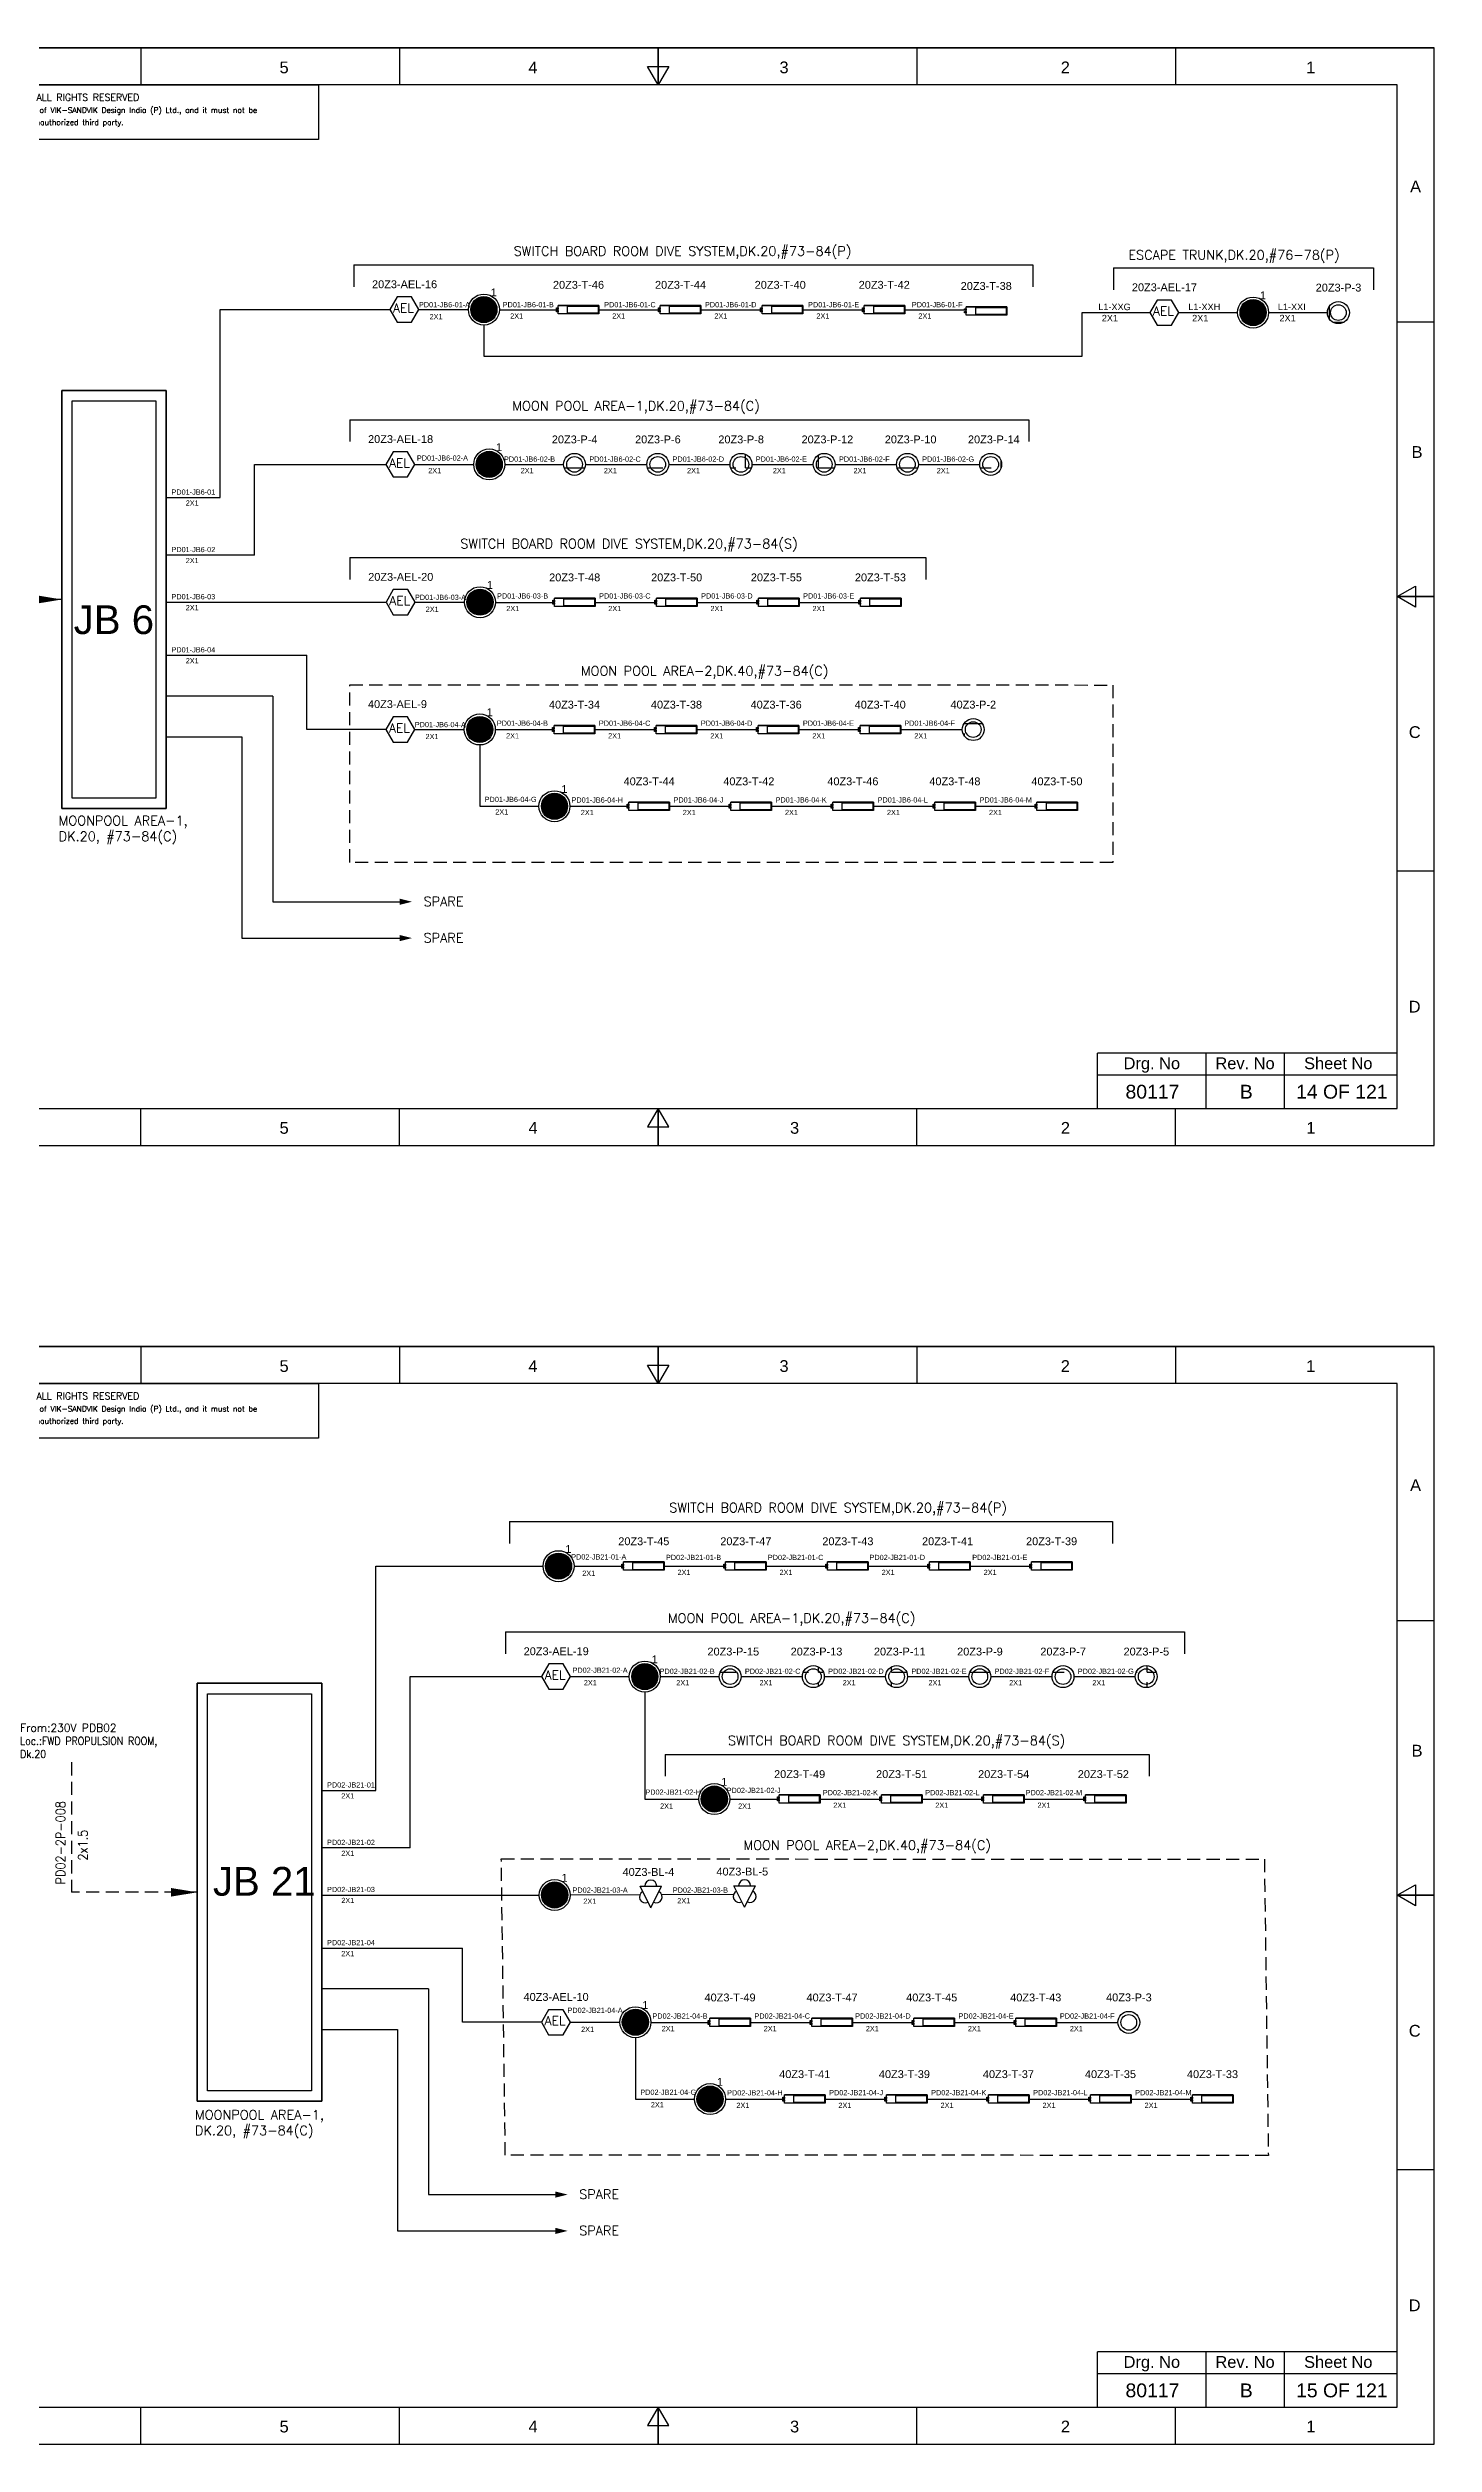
# Model space of a CAD drawing. Header units: inches. Extents: x -3311 to 1429, y -713 to 2436.
# Drawn here: x -1691.2 to -1425.9, y 1612.5 to 2071.1 of the extents above; entities that cross this region are included whole.
import ezdxf
from ezdxf.enums import TextEntityAlignment as Align

# ---------------------------------------------------------------- set-up
doc = ezdxf.new("R2010")
doc.units = ezdxf.units.IN
doc.linetypes.add('HIDDEN', pattern=[0.375, 0.25, -0.125])
doc.linetypes.add('SOLID', pattern=[0])
for name, color, linetype, lineweight in [('ELEC_TXT-025', 1, 'Continuous', 25), ('HEL-025', 1, 'Continuous', 25), ('HEL-035', 2, 'Continuous', 35)]:
    doc.layers.add(name, color=color, linetype=linetype, lineweight=lineweight)
doc.layers.add('LINE', color=3, linetype='SOLID')
doc.styles.add('_NORMAL', font='arial.ttf')
doc.styles.add('ROMANS', font='simplex.shx', dxfattribs={"width": 0.88})
doc.styles.get("Standard").update_dxf_attribs({"font": 'arial.ttf'})
doc.dimstyles.get("Standard").update_dxf_attribs({"dimtxt": 0.18, "dimasz": 0.18, "dimexe": 0.18, "dimexo": 0.0625, "dimgap": 0.09, "dimtad": 0, "dimtih": 1, "dimtoh": 1, "dimdec": 4, "dimzin": 0, "dimdsep": 46, "dimtxsty": 'Standard', "dimcen": 0.09, "dimadec": 0, "dimazin": 0, "dimtfac": 1, "dimtdec": 4, "dimtofl": 0, "dimtmove": 0, "dimatfit": 3, "dimfxl": 1, "dimtolj": 1, "dimtzin": 0, "dimarcsym": 0})
pattern_1 = [(0, (0, 0), (0, 6.985), [5.08, -1.905]), (90, (0, 0), (-6.985, 4e-16), [5.08, -1.905])]

# ---------------------------------------------------------------- blocks, each defined once
blk = doc.blocks.new('fr')
at = {"color": 7, "linetype": 'Continuous'}
for p, q in [((33763.99, 4500.4), (33466.99, 4500.4)), ((33466.99, 4500.4), (33763.99, 4500.4)), ((33466.99, 4290.33), (33466.99, 4500.4)), ((33516.49, 4500.4), (33516.49, 4493.33)), ((33565.99, 4500.4), (33565.99, 4493.33)), ((33615.49, 4500.4), (33615.49, 4493.33)), ((33615.49, 4493.33), (33615.49, 4500.4)), ((33615.49, 4500.4), (33615.49, 4493.33)), ((33664.99, 4500.4), (33664.99, 4493.33)), ((33714.49, 4500.4), (33714.49, 4493.33)), ((33763.99, 4290.33), (33763.99, 4500.4)), ((33763.99, 4290.33), (33763.99, 4500.4)), ((33615.49, 4493.33), (33613.45, 4496.87)), ((33613.45, 4496.87), (33617.53, 4496.87)), ((33617.53, 4496.87), (33615.49, 4493.33)), ((33756.92, 4493.33), (33474.06, 4493.33)), ((33474.06, 4493.33), (33474.06, 4297.41)), ((33756.92, 4297.41), (33756.92, 4493.33)), ((33466.99, 4447.89), (33474.06, 4447.89)), ((33763.99, 4447.89), (33756.92, 4447.89)), ((33474.06, 4396.87), (33470.53, 4398.91)), ((33470.53, 4398.91), (33470.53, 4394.83)), ((33466.99, 4396.87), (33474.06, 4396.87)), ((33474.06, 4396.87), (33466.99, 4396.87)), ((33466.99, 4396.87), (33474.06, 4396.87)), ((33470.53, 4394.83), (33474.06, 4396.87)), ((33756.92, 4395.37), (33760.45, 4397.41)), ((33763.99, 4395.37), (33756.92, 4395.37)), ((33760.45, 4393.33), (33756.92, 4395.37)), ((33756.92, 4395.37), (33763.99, 4395.37)), ((33763.99, 4395.37), (33756.92, 4395.37)), ((33760.45, 4397.41), (33760.45, 4393.33)), ((33466.99, 4342.85), (33474.06, 4342.85)), ((33763.99, 4342.85), (33756.92, 4342.85)), ((33474.06, 4297.41), (33756.92, 4297.41)), ((33516.49, 4290.33), (33516.49, 4297.41)), ((33565.99, 4290.33), (33565.99, 4297.41)), ((33615.49, 4297.41), (33613.45, 4293.87)), ((33613.45, 4293.87), (33617.53, 4293.87)), ((33615.49, 4290.33), (33615.49, 4297.41)), ((33617.53, 4293.87), (33615.49, 4297.41)), ((33615.49, 4297.41), (33615.49, 4290.33)), ((33615.49, 4290.33), (33615.49, 4297.41)), ((33664.99, 4290.33), (33664.99, 4297.41)), ((33714.49, 4290.33), (33714.49, 4297.41)), ((33466.99, 4290.33), (33763.99, 4290.33)), ((33466.99, 4290.33), (33763.99, 4290.33))]:
    blk.add_line(p, q, dxfattribs=at)
at = {"color": 7, "style": '_NORMAL'}
for s, p in [('6', (33474.86, 4498.18)), ('5', (33543.88, 4496.68)), ('4', (33591.52, 4496.68)), ('3', (33639.57, 4496.68)), ('2', (33693.41, 4496.68)), ('1', (33740.39, 4496.68)), ('A', (33760.45, 4473.88)), ('A', (33470.1, 4470.68)), ('B', (33470.52, 4423.9)), ('B', (33760.74, 4423.06)), ('C', (33470.08, 4371.07)), ('C', (33760.29, 4369.44)), ('D', (33760.27, 4316.89)), ('D', (33470.51, 4313.39)), ('6', (33491.37, 4293.69)), ('5', (33543.89, 4293.69)), ('4', (33591.53, 4293.69)), ('3', (33641.59, 4293.69)), ('2', (33693.43, 4293.69)), ('1', (33740.41, 4293.69))]:
    blk.add_text(s, height=2.25, dxfattribs=at).set_placement(p, align=Align.MIDDLE_CENTER)
blk = doc.blocks.new('A$C4BAD7D21')
at = {"layer": 'HEL-025'}
blk.add_lwpolyline([(-34000, 0), (-34000, 2086), (-18714, 2086), (-18714, 0)], close=True, dxfattribs=at)
at = {"layer": 'HEL-025', "style": 'ROMANS'}
for s, p in [('This drawing is the property of VIK-SANDVIK Design India (P) Ltd., and it must not be', (-33558, 1016)), (' copied or imparted to any unauthorized third party.', (-33785, 550))]:
    blk.add_text(s, height=210, dxfattribs=at).set_placement(p)
at = {"layer": 'HEL-035', "style": 'ROMANS'}
blk.add_text('     ALL RIGHTS RESERVED', height=262.5, dxfattribs=at).set_placement((-30497, 1476))
blk = doc.blocks.new('FIXED_KEY_SWITCH')
h = blk.add_hatch(color=1)
h.dxf.hatch_style = 1
edge = h.paths.add_edge_path()
edge.add_arc((848.13, 1737.46), 2.5, 0, 360)
at = {"color": 1}
blk.add_circle((848.13, 1737.46), 2.5, dxfattribs=at)
at = {"color": 7, "insert": (849.44, 1741.5), "char_height": 1.5, "attachment_point": 1, "style": '_NORMAL'}
blk.add_mtext_dynamic_manual_height_columns('1', width=1.5, gutter_width=7.5, heights=[0], dxfattribs=at)
blk = doc.blocks.new('SWT')
blk.add_blockref('FIXED_KEY_SWITCH', (0, 0))
blk.add_attdef('TAG_NO', (844.55, 1741.11), '', height=1.5)
blk = doc.blocks.new('2A')
at = {"color": 7, "lineweight": -3, "ltscale": 2.5}
blk.add_line((790.02, 1997.62, -0.03), (782.23, 1997.62, -0.03), dxfattribs=at)
at = {"color": 7, "lineweight": -3, "ltscale": 2.5, "elevation": -0.03}
for points in [[(781.91, 1997.21), (782.23, 1997.21), (782.23, 1996.94), (781.91, 1996.94)], [(781.91, 1996.7), (782.23, 1996.7), (782.23, 1996.44), (781.91, 1996.44)], [(782.23, 1997.62), (790.02, 1997.62), (790.02, 1996.02), (782.23, 1996.02)], [(784.03, 1997.5), (789.88, 1997.5), (789.88, 1996.14), (784.03, 1996.14)]]:
    blk.add_lwpolyline(points, close=True, dxfattribs=at)
blk = doc.blocks.new('LED TUBE LIGHT 30W')
blk.add_blockref('2A', (179.91, -357.89))
blk.add_attdef('TAG_NO.', (962.52, 1642.97), '', height=1.5)
blk = doc.blocks.new('AEL')
at = {"color": 4}
blk.add_lwpolyline([(989.98, -190.09), (992.75, -190.09), (994.14, -187.69), (992.75, -185.28), (989.98, -185.28), (988.59, -187.69)], close=True, dxfattribs=at)
at = {"color": 4, "style": 'ROMANS'}
blk.add_text('AEL', height=1.725, dxfattribs=at).set_placement((989.2, -188.27))
blk = doc.blocks.new('AEL_L')
blk.add_blockref('AEL', (0, 0))
blk.add_attdef('TAG_NO', (986.55, -183.59), '', height=1.5)
blk = doc.blocks.new('1')
h = blk.add_hatch()
h.set_pattern_fill('ANGLE', color=6)
h.set_pattern_definition(pattern_1)
h.paths.add_polyline_path([(303.23, 2044.43, 1), (306.22, 2044.43, 1)], flags=0)
h.paths.add_polyline_path([(302.63, 2044.43, 1), (306.83, 2044.43, 1)])
h.paths.add_polyline_path([(306.22, 2044.43, -1), (303.23, 2044.43, -1)], flags=16)
h = blk.add_hatch()
h.set_pattern_fill('ANGLE', color=6)
h.set_pattern_definition(pattern_1)
h.paths.add_polyline_path([(303.23, 2044.43, 1), (306.22, 2044.43, 1)])
at = {"color": 6}
for radius in [2.1, 1.5]:
    blk.add_circle((304.73, 2044.43), radius, dxfattribs=at)
blk = doc.blocks.new('LED PENDENT LIGHT 15W')
blk.add_blockref('1', (0, 0))
blk.add_attdef('TAG_NO', (301.63, 2048.1), '', height=1.5)
blk = doc.blocks.new('11')
for p, q in [((438, 1973.54, -0.08), (442.11, 1973.54, -0.08)), ((440.05, 1969.42, -0.08), (438, 1973.54, -0.08)), ((440.05, 1969.42, -0.08), (442.11, 1973.54, -0.08))]:
    blk.add_line(p, q)
for centre, start, end in [((439.02, 1971.48, -0.08), 116.5651, 296.5651), ((440.05, 1973.54, -0.08), 0, 180), ((441.08, 1971.48, -0.08), 243.4349, 63.4349)]:
    blk.add_arc(centre, 1.15, start, end)
blk = doc.blocks.new('BILGE LIGHT')
blk.add_blockref('11', (1524.93, -1711.73))
blk.add_attdef('TAG_NO', (1960.14, 263.52), '', height=1.5)

msp = doc.modelspace()

# ---------------------------------------------------------------- linework, layer by layer
for p, q in [((-1632.65, 2029.6, -0.03), (-1502.67, 2029.6, -0.03)), ((-1487.21, 2029.02, -0.05), (-1437.45, 2029.02, -0.05)), ((-1658.21, 1985.06), (-1658.21, 2021.05)), ((-1607.75, 2018.07, -0.03), (-1607.75, 2012.14, -0.03)), ((-1493.22, 2012.14, -0.03), (-1493.22, 2020.47, -0.03)), ((-1607.75, 2012.14, -0.03), (-1493.22, 2012.14, -0.03)), ((-1633.41, 1999.96, -0.03), (-1503.43, 1999.96, -0.03)), ((-1633.38, 1973.59, -0.05), (-1523.16, 1973.59, -0.05)), ((-1648.14, 1947.07), (-1668.53, 1947.07)), ((-1626.52, 1940.68), (-1641.64, 1940.68)), ((-1608.53, 1937.71, -0.03), (-1608.53, 1925.98, -0.03)), ((-1602.87, 1789.07, -0.03), (-1487.43, 1789.07, -0.03)), ((-1628.43, 1737.61), (-1628.43, 1780.52)), ((-1603.63, 1767.94, -0.03), (-1473.65, 1767.94, -0.03)), ((-1576.95, 1756.42, -0.03), (-1576.95, 1735.95, 0.02)), ((-1573.05, 1744.5, -0.03), (-1480.4, 1744.5, -0.03)), ((-1618.36, 1699.62), (-1638.75, 1699.62)), ((-1596.74, 1693.22), (-1611.86, 1693.22)), ((-1578.75, 1690.25, -0.03), (-1578.75, 1678.52, -0.03))]:
    msp.add_line(p, q)
at = {"color": 7, "linetype": 'Continuous'}
for p, q in [((-1432.95, 1878.73), (-1490.27, 1878.73)), ((-1490.27, 1868.14), (-1490.27, 1878.73)), ((-1469.5, 1868.14), (-1469.5, 1878.73)), ((-1454.48, 1868.14), (-1454.48, 1878.73)), ((-1490.27, 1874.55), (-1432.95, 1874.55)), ((-1432.95, 1630.15), (-1490.27, 1630.15)), ((-1490.27, 1619.56), (-1490.27, 1630.15)), ((-1469.5, 1619.56), (-1469.5, 1630.15)), ((-1454.48, 1619.56), (-1454.48, 1630.15)), ((-1490.27, 1625.97), (-1432.95, 1625.97))]:
    msp.add_line(p, q, dxfattribs=at)
at = {"color": 7}
msp.add_line((-1558.52, 1759.39, -0.05), (-1546.79, 1759.39, -0.08), dxfattribs=at)
at = {"linetype": 'HIDDEN', "ltscale": 10, "elevation": -0.03}
for points in [[(-1633.43, 1949.23), (-1487.37, 1949.19), (-1487.37, 1915.2), (-1633.43, 1915.24)], [(-1604.41, 1724.49), (-1458.36, 1724.45), (-1457.6, 1667.74), (-1603.65, 1667.78)]]:
    msp.add_lwpolyline(points, close=True, dxfattribs=at)
for points in [[(-1623.85, 1907.7, 1.18, 0, 0), (-1621.49, 1907.7, 0, 0, 0)], [(-1623.85, 1900.75, 1.18, 0, 0), (-1621.49, 1900.75, 0, 0, 0)], [(-1594.07, 1660.24, 1.18, 0, 0), (-1591.71, 1660.24, 0, 0, 0)], [(-1594.07, 1653.29, 1.18, 0, 0), (-1591.71, 1653.29, 0, 0, 0)]]:
    msp.add_lwpolyline(points, format="xyseb")
at = {"linetype": 'HIDDEN', "ltscale": 10}
msp.add_lwpolyline([(-1686.69, 1742.98), (-1686.69, 1718.1)], dxfattribs=at)
at = {"layer": 'LINE', "color": 0}
for p, q in [((-1632.65, 2029.6, -0.03), (-1632.65, 2025.41, -0.03)), ((-1502.67, 2029.6, -0.03), (-1502.67, 2025.41, -0.03)), ((-1487.21, 2029.02, -0.05), (-1487.21, 2024.83, -0.05)), ((-1437.45, 2029.02, -0.05), (-1437.45, 2024.83, -0.05)), ((-1658.21, 2021.05, 0.06), (-1625.74, 2021.05)), ((-1620.19, 2021.05), (-1610.73, 2021.05, -0.03)), ((-1604.78, 2021.02, -0.03), (-1593.53, 2021.02, -0.05)), ((-1585.73, 2021.02, -0.05), (-1574, 2021.02, -0.08)), ((-1566.2, 2021.02, -0.08), (-1554.47, 2021.02, -0.11)), ((-1546.67, 2021.02, -0.11), (-1534.94, 2021.02, -0.14)), ((-1527.15, 2021.02, -0.14), (-1515.42, 2021.02, -0.16)), ((-1493.22, 2020.47, 0), (-1480.31, 2020.47, -0.03)), ((-1474.75, 2020.47, -0.03), (-1463.5, 2020.47, -0.05)), ((-1457.55, 2020.47, -0.06), (-1446.3, 2020.47, -0.08)), ((-1688.53, 2005.56), (-1688.53, 1925.56)), ((-1668.53, 2005.56), (-1688.53, 2005.56)), ((-1668.53, 1925.56), (-1668.53, 2005.56)), ((-1633.41, 1999.96, -0.03), (-1633.41, 1995.77, -0.03)), ((-1503.43, 1999.96, -0.03), (-1503.43, 1995.77, -0.03)), ((-1651.64, 1974.07), (-1651.64, 1991.41)), ((-1651.64, 1991.41, 0.05), (-1626.51, 1991.41)), ((-1620.95, 1991.41), (-1609.7, 1991.41, -0.03)), ((-1603.75, 1991.41, -0.03), (-1592.5, 1991.41, -0.05)), ((-1588.3, 1991.41, -0.05), (-1576.57, 1991.41, -0.08)), ((-1572.37, 1991.41, -0.08), (-1560.64, 1991.41, -0.11)), ((-1556.44, 1991.41, -0.11), (-1544.71, 1991.41, -0.14)), ((-1540.51, 1991.41, -0.14), (-1528.79, 1991.41, -0.16)), ((-1524.59, 1991.41, -0.16), (-1512.86, 1991.41, -0.19)), ((-1668.53, 1985.06), (-1658.21, 1985.06)), ((-1651.64, 1974.07), (-1668.53, 1974.07)), ((-1633.38, 1973.59, -0.05), (-1633.38, 1969.4, -0.05)), ((-1523.16, 1973.59, -0.05), (-1523.16, 1969.4, -0.05)), ((-1668.53, 1965.04, 0.06), (-1626.48, 1965.04, -0.02)), ((-1620.92, 1965.04, -0.02), (-1611.46, 1965.04, -0.04)), ((-1605.52, 1965.01, -0.05), (-1594.26, 1965.01, -0.07)), ((-1586.46, 1965.01, -0.07), (-1574.73, 1965.01, -0.1)), ((-1566.94, 1965.01, -0.1), (-1555.21, 1965.01, -0.13)), ((-1547.41, 1965.01, -0.13), (-1535.68, 1965.01, -0.15)), ((-1668.53, 1954.88), (-1641.64, 1954.88)), ((-1641.64, 1940.68), (-1641.64, 1954.88)), ((-1648.14, 1947.07), (-1648.14, 1907.7)), ((-1620.97, 1940.68), (-1611.51, 1940.68, -0.03)), ((-1605.56, 1940.65, -0.03), (-1594.3, 1940.65, -0.05)), ((-1586.51, 1940.65, -0.05), (-1574.78, 1940.65, -0.08)), ((-1566.98, 1940.65, -0.08), (-1555.25, 1940.65, -0.11)), ((-1547.45, 1940.65, -0.11), (-1535.72, 1940.65, -0.14)), ((-1527.92, 1940.65, -0.14), (-1516.2, 1940.65, -0.16)), ((-1668.53, 1939.27), (-1654.07, 1939.27)), ((-1654.07, 1939.27), (-1654.07, 1900.75)), ((-1688.53, 1925.56), (-1668.53, 1925.56)), ((-1608.53, 1925.98, -0.03), (-1597.21, 1925.98, -0.05)), ((-1591.26, 1925.98, -0.05), (-1580.01, 1925.98, -0.08)), ((-1572.21, 1925.98, -0.08), (-1560.48, 1925.98, -0.1)), ((-1552.68, 1925.98, -0.1), (-1540.96, 1925.98, -0.13)), ((-1533.16, 1925.98, -0.13), (-1521.43, 1925.98, -0.16)), ((-1513.63, 1925.98, -0.16), (-1501.9, 1925.98, -0.19)), ((-1648.14, 1907.7), (-1623.76, 1907.7)), ((-1654.07, 1900.75), (-1623.76, 1900.75)), ((-1602.87, 1789.07, -0.03), (-1602.87, 1784.88, -0.03)), ((-1487.43, 1789.07, -0.03), (-1487.43, 1784.88, -0.03)), ((-1628.43, 1780.52, 0.06), (-1596.44, 1780.52, 0)), ((-1590.49, 1780.52, 0), (-1581.03, 1780.52, -0.03)), ((-1573.23, 1780.52, -0.03), (-1561.5, 1780.52, -0.05)), ((-1553.7, 1780.52, -0.05), (-1541.97, 1780.52, -0.08)), ((-1534.18, 1780.52, -0.08), (-1522.45, 1780.52, -0.11)), ((-1514.65, 1780.52, -0.11), (-1502.92, 1780.52, -0.14)), ((-1603.63, 1767.94, -0.03), (-1603.63, 1763.75, -0.03)), ((-1473.65, 1767.94, -0.03), (-1473.65, 1763.75, -0.03)), ((-1662.62, 1758.1), (-1662.62, 1678.1)), ((-1638.75, 1758.1), (-1662.62, 1758.1)), ((-1638.75, 1678.1), (-1638.75, 1758.1)), ((-1621.86, 1726.61), (-1621.86, 1759.39)), ((-1621.86, 1759.39, 0.05), (-1596.73, 1759.39)), ((-1591.17, 1759.39), (-1579.92, 1759.39, -0.03)), ((-1573.97, 1759.39, -0.03), (-1562.72, 1759.39, -0.05)), ((-1542.59, 1759.39, -0.08), (-1530.86, 1759.39, -0.11)), ((-1526.66, 1759.39, -0.11), (-1514.93, 1759.39, -0.14)), ((-1510.73, 1759.39, -0.14), (-1499.01, 1759.39, -0.16)), ((-1494.81, 1759.39, -0.16), (-1483.08, 1759.39, -0.19)), ((-1573.05, 1744.5, -0.03), (-1573.05, 1740.31, -0.03)), ((-1480.4, 1744.5, -0.03), (-1480.4, 1740.31, -0.03)), ((-1638.75, 1737.61), (-1628.43, 1737.61)), ((-1576.95, 1735.95, 0.02), (-1566.61, 1735.95, 0)), ((-1560.67, 1735.95, 0), (-1551.2, 1735.95, -0.03)), ((-1543.41, 1735.95, -0.03), (-1531.68, 1735.95, -0.05)), ((-1523.88, 1735.95, -0.05), (-1512.15, 1735.95, -0.08)), ((-1504.35, 1735.95, -0.08), (-1492.62, 1735.95, -0.11)), ((-1621.86, 1726.61), (-1638.75, 1726.61)), ((-1638.75, 1717.58, 0.06), (-1597.17, 1717.58, -0.02)), ((-1591.23, 1717.59, -0.02), (-1577.89, 1717.66, -0.02)), ((-1573.73, 1717.67, -0.02), (-1559.92, 1717.74, -0.02)), ((-1638.75, 1707.42), (-1611.86, 1707.42)), ((-1611.86, 1693.22), (-1611.86, 1707.42)), ((-1618.36, 1699.62), (-1618.36, 1660.24)), ((-1591.19, 1693.22), (-1581.73, 1693.22, -0.03)), ((-1575.78, 1693.2, -0.03), (-1564.52, 1693.2, -0.05)), ((-1556.73, 1693.2, -0.05), (-1545, 1693.2, -0.08)), ((-1537.2, 1693.2, -0.08), (-1525.47, 1693.2, -0.11)), ((-1517.67, 1693.2, -0.11), (-1505.94, 1693.2, -0.14)), ((-1498.15, 1693.2, -0.14), (-1486.42, 1693.2, -0.16)), ((-1638.75, 1691.81), (-1624.29, 1691.81)), ((-1624.29, 1691.81), (-1624.29, 1653.29)), ((-1662.62, 1678.1), (-1638.75, 1678.1)), ((-1578.75, 1678.52, -0.03), (-1567.43, 1678.52, -0.05)), ((-1561.48, 1678.52, -0.05), (-1550.23, 1678.52, -0.08)), ((-1542.43, 1678.52, -0.08), (-1530.7, 1678.52, -0.1)), ((-1522.9, 1678.52, -0.1), (-1511.18, 1678.52, -0.13)), ((-1503.38, 1678.52, -0.13), (-1491.65, 1678.52, -0.16)), ((-1483.85, 1678.52, -0.16), (-1472.12, 1678.52, -0.19)), ((-1618.36, 1660.24), (-1593.98, 1660.24)), ((-1624.29, 1653.29), (-1593.98, 1653.29))]:
    msp.add_line(p, q, dxfattribs=at)
for points in [[(-1688.53, 2005.56), (-1668.53, 2005.56), (-1668.53, 1925.56), (-1688.53, 1925.56)], [(-1686.53, 2003.56), (-1670.53, 2003.56), (-1670.53, 1927.56), (-1686.53, 1927.56)], [(-1662.62, 1758.1), (-1638.75, 1758.1), (-1638.75, 1678.1), (-1662.62, 1678.1)], [(-1660.62, 1756.1), (-1640.75, 1756.1), (-1640.75, 1680.1), (-1660.62, 1680.1)]]:
    msp.add_lwpolyline(points, close=True, dxfattribs=at)
for centre in [(-1607.75, 2021.05, -0.03), (-1460.53, 2020.47, -0.05), (-1606.73, 1991.41, -0.03), (-1608.49, 1965.04, -0.05), (-1608.53, 1940.68, -0.03), (-1594.24, 1925.98, -0.05), (-1593.46, 1780.52), (-1576.95, 1759.39, -0.03), (-1563.64, 1735.95), (-1594.2, 1717.58, -0.02), (-1578.75, 1693.22, -0.03), (-1564.46, 1678.52, -0.05)]:
    msp.add_circle(centre, 2.97, dxfattribs=at)

# ---------------------------------------------------------------- block references
for name, p in [('fr', (-35189.87, -2429.27)), ('SWT', (-2455.88, 283.59, -0.03)), ('SWT', (-2308.65, 283.02, -0.05)), ('SWT', (-2454.86, 253.96, -0.03)), ('SWT', (-2456.62, 227.58, -0.05)), ('SWT', (-2456.66, 203.22, -0.03)), ('SWT', (-2442.37, 188.52, -0.05)), ('fr', (-35189.87, -2677.85)), ('SWT', (-2441.59, 43.07)), ('SWT', (-2425.08, 21.93, -0.03)), ('SWT', (-2411.77, -1.51)), ('SWT', (-2442.33, -19.87, -0.02)), ('SWT', (-2426.88, -44.23, -0.03)), ('SWT', (-2412.59, -58.94, -0.05))]:
    msp.add_blockref(name, p)
ref = msp.add_blockref('AEL_L', (-2614.33, 2208.74))
ref.add_attrib('TAG_NO', '20Z3-AEL-16', (-1629.16, 2025.15), dxfattribs={"color": 4, "height": 1.5})
ref = msp.add_blockref('LED TUBE LIGHT 30W', (-2555.66, 382.09, -0.03))
ref.add_attrib('TAG_NO.', '20Z3-T-46', (-1594.53, 2025.04, -0.03), dxfattribs={"height": 1.5})
ref = msp.add_blockref('LED TUBE LIGHT 30W', (-2536.13, 382.09, -0.05))
ref.add_attrib('TAG_NO.', '20Z3-T-44', (-1575, 2025.04, -0.05), dxfattribs={"height": 1.5})
ref = msp.add_blockref('LED TUBE LIGHT 30W', (-2516.6, 382.09, -0.08))
ref.add_attrib('TAG_NO.', '20Z3-T-40', (-1555.92, 2025.04, -0.08), dxfattribs={"height": 1.5})
ref = msp.add_blockref('LED TUBE LIGHT 30W', (-2497.08, 382.09, -0.11))
ref.add_attrib('TAG_NO.', '20Z3-T-42', (-1536.01, 2025.04, -0.11), dxfattribs={"height": 1.5})
ref = msp.add_blockref('LED TUBE LIGHT 30W', (-2477.56, 381.87, -0.14))
ref.add_attrib('TAG_NO.', '20Z3-T-38', (-1516.49, 2024.82, -0.14), dxfattribs={"height": 1.5})
ref = msp.add_blockref('AEL_L', (-2468.89, 2208.16, -0.03))
ref.add_attrib('TAG_NO', '20Z3-AEL-17', (-1483.72, 2024.57, -0.03), dxfattribs={"color": 4, "height": 1.5})
ref = msp.add_blockref('LED PENDENT LIGHT 15W', (-1748.93, -23.96, -0.08))
ref.add_attrib('TAG_NO', '20Z3-P-3', (-1448.54, 2024.51, -0.08), dxfattribs={"height": 1.5})
ref = msp.add_blockref('AEL_L', (-2615.09, 2179.1))
ref.add_attrib('TAG_NO', '20Z3-AEL-18', (-1629.92, 1995.51), dxfattribs={"color": 4, "height": 1.5})
ref = msp.add_blockref('LED PENDENT LIGHT 15W', (-1895.13, -53.01, -0.05))
ref.add_attrib('TAG_NO', '20Z3-P-4', (-1594.74, 1995.45, -0.05), dxfattribs={"height": 1.5})
ref = msp.add_blockref('LED PENDENT LIGHT 15W', (-1879.2, -53.01, -0.08))
ref.add_attrib('TAG_NO', '20Z3-P-6', (-1578.81, 1995.45, -0.08), dxfattribs={"height": 1.5})
ref = msp.add_blockref('LED PENDENT LIGHT 15W', (-1863.27, -53.01, -0.11))
ref.add_attrib('TAG_NO', '20Z3-P-8', (-1562.88, 1995.45, -0.11), dxfattribs={"height": 1.5})
ref = msp.add_blockref('LED PENDENT LIGHT 15W', (-1847.34, -53.01, -0.14))
ref.add_attrib('TAG_NO', '20Z3-P-12', (-1546.95, 1995.45, -0.14), dxfattribs={"height": 1.5})
ref = msp.add_blockref('LED PENDENT LIGHT 15W', (-1831.41, -53.01, -0.16))
ref.add_attrib('TAG_NO', '20Z3-P-10', (-1531.02, 1995.45, -0.16), dxfattribs={"height": 1.5})
ref = msp.add_blockref('LED PENDENT LIGHT 15W', (-1815.48, -53.01, -0.19))
ref.add_attrib('TAG_NO', '20Z3-P-14', (-1515.1, 1995.45, -0.19), dxfattribs={"height": 1.5})
ref = msp.add_blockref('AEL_L', (-2615.07, 2152.73, -0.02))
ref.add_attrib('TAG_NO', '20Z3-AEL-20', (-1629.89, 1969.14, -0.02), dxfattribs={"color": 4, "height": 1.5})
ref = msp.add_blockref('LED TUBE LIGHT 30W', (-2556.39, 326.09, -0.05))
ref.add_attrib('TAG_NO.', '20Z3-T-48', (-1595.26, 1969.04, -0.05), dxfattribs={"height": 1.5})
ref = msp.add_blockref('LED TUBE LIGHT 30W', (-2536.87, 326.09, -0.07))
ref.add_attrib('TAG_NO.', '20Z3-T-50', (-1575.74, 1969.04, -0.07), dxfattribs={"height": 1.5})
ref = msp.add_blockref('LED TUBE LIGHT 30W', (-2517.34, 326.09, -0.1))
ref.add_attrib('TAG_NO.', '20Z3-T-55', (-1556.65, 1969.04, -0.1), dxfattribs={"height": 1.5})
ref = msp.add_blockref('LED TUBE LIGHT 30W', (-2497.81, 326.09, -0.13))
ref.add_attrib('TAG_NO.', '20Z3-T-53', (-1536.74, 1969.04, -0.13), dxfattribs={"height": 1.5})
ref = msp.add_blockref('AEL_L', (-2615.11, 2128.37))
ref.add_attrib('TAG_NO', '40Z3-AEL-9', (-1629.94, 1944.78), dxfattribs={"color": 4, "height": 1.5})
ref = msp.add_blockref('LED TUBE LIGHT 30W', (-2556.44, 301.73, -0.03))
ref.add_attrib('TAG_NO.', '40Z3-T-34', (-1595.3, 1944.68, -0.03), dxfattribs={"height": 1.5})
ref = msp.add_blockref('LED TUBE LIGHT 30W', (-2536.91, 301.73, -0.05))
ref.add_attrib('TAG_NO.', '40Z3-T-38', (-1575.78, 1944.68, -0.05), dxfattribs={"height": 1.5})
ref = msp.add_blockref('LED TUBE LIGHT 30W', (-2517.38, 301.73, -0.08))
ref.add_attrib('TAG_NO.', '40Z3-T-36', (-1556.7, 1944.68, -0.08), dxfattribs={"height": 1.5})
ref = msp.add_blockref('LED TUBE LIGHT 30W', (-2497.86, 301.73, -0.11))
ref.add_attrib('TAG_NO.', '40Z3-T-40', (-1536.78, 1944.68, -0.11), dxfattribs={"height": 1.5})
ref = msp.add_blockref('LED PENDENT LIGHT 15W', (-1818.82, -103.77, -0.16))
ref.add_attrib('TAG_NO', '40Z3-P-2', (-1518.44, 1944.69, -0.16), dxfattribs={"height": 1.5})
ref = msp.add_blockref('LED TUBE LIGHT 30W', (-2542.14, 287.05, -0.05))
ref.add_attrib('TAG_NO.', '40Z3-T-44', (-1581.01, 1930, -0.05), dxfattribs={"height": 1.5})
ref = msp.add_blockref('LED TUBE LIGHT 30W', (-2522.61, 287.05, -0.08))
ref.add_attrib('TAG_NO.', '40Z3-T-42', (-1561.93, 1930, -0.08), dxfattribs={"height": 1.5})
ref = msp.add_blockref('LED TUBE LIGHT 30W', (-2503.09, 287.05, -0.1))
ref.add_attrib('TAG_NO.', '40Z3-T-46', (-1542.02, 1930, -0.1), dxfattribs={"height": 1.5})
ref = msp.add_blockref('LED TUBE LIGHT 30W', (-2483.56, 287.05, -0.13))
ref.add_attrib('TAG_NO.', '40Z3-T-48', (-1522.49, 1930, -0.13), dxfattribs={"height": 1.5})
ref = msp.add_blockref('LED TUBE LIGHT 30W', (-2464.03, 287.05, -0.16))
ref.add_attrib('TAG_NO.', '40Z3-T-50', (-1502.96, 1930, -0.16), dxfattribs={"height": 1.5})
ref = msp.add_blockref('LED TUBE LIGHT 30W', (-2543.16, 141.6))
ref.add_attrib('TAG_NO.', '20Z3-T-45', (-1582.03, 1784.54), dxfattribs={"height": 1.5})
ref = msp.add_blockref('LED TUBE LIGHT 30W', (-2523.63, 141.6, -0.03))
ref.add_attrib('TAG_NO.', '20Z3-T-47', (-1562.5, 1784.54, -0.03), dxfattribs={"height": 1.5})
ref = msp.add_blockref('LED TUBE LIGHT 30W', (-2504.11, 141.6, -0.05))
ref.add_attrib('TAG_NO.', '20Z3-T-43', (-1542.97, 1784.54, -0.05), dxfattribs={"height": 1.5})
ref = msp.add_blockref('LED TUBE LIGHT 30W', (-2484.58, 141.6, -0.08))
ref.add_attrib('TAG_NO.', '20Z3-T-41', (-1523.89, 1784.54, -0.08), dxfattribs={"height": 1.5})
ref = msp.add_blockref('LED TUBE LIGHT 30W', (-2465.05, 141.6, -0.11))
ref.add_attrib('TAG_NO.', '20Z3-T-39', (-1503.98, 1784.54, -0.11), dxfattribs={"height": 1.5})
ref = msp.add_blockref('AEL_L', (-2585.32, 1947.08))
ref.add_attrib('TAG_NO', '20Z3-AEL-19', (-1600.14, 1763.49), dxfattribs={"color": 4, "height": 1.5})
ref = msp.add_blockref('LED PENDENT LIGHT 15W', (-1865.35, -285.04, -0.05))
ref.add_attrib('TAG_NO', '20Z3-P-15', (-1564.96, 1763.43, -0.05), dxfattribs={"height": 1.5})
ref = msp.add_blockref('LED PENDENT LIGHT 15W', (-1849.42, -285.04, -0.08))
ref.add_attrib('TAG_NO', '20Z3-P-13', (-1549.03, 1763.43, -0.08), dxfattribs={"height": 1.5})
ref = msp.add_blockref('LED PENDENT LIGHT 15W', (-1833.49, -285.04, -0.11))
ref.add_attrib('TAG_NO', '20Z3-P-11', (-1533.1, 1763.43, -0.11), dxfattribs={"height": 1.5})
ref = msp.add_blockref('LED PENDENT LIGHT 15W', (-1817.56, -285.04, -0.14))
ref.add_attrib('TAG_NO', '20Z3-P-9', (-1517.17, 1763.43, -0.14), dxfattribs={"height": 1.5})
ref = msp.add_blockref('LED PENDENT LIGHT 15W', (-1801.63, -285.04, -0.16))
ref.add_attrib('TAG_NO', '20Z3-P-7', (-1501.24, 1763.43, -0.16), dxfattribs={"height": 1.5})
ref = msp.add_blockref('LED PENDENT LIGHT 15W', (-1785.71, -285.04, -0.19))
ref.add_attrib('TAG_NO', '20Z3-P-5', (-1485.32, 1763.43, -0.19), dxfattribs={"height": 1.5})
ref = msp.add_blockref('LED TUBE LIGHT 30W', (-2513.34, 97.03))
ref.add_attrib('TAG_NO.', '20Z3-T-49', (-1552.21, 1739.97), dxfattribs={"height": 1.5})
ref = msp.add_blockref('LED TUBE LIGHT 30W', (-2493.81, 97.03, -0.03))
ref.add_attrib('TAG_NO.', '20Z3-T-51', (-1532.68, 1739.97, -0.03), dxfattribs={"height": 1.5})
ref = msp.add_blockref('LED TUBE LIGHT 30W', (-2474.28, 97.03, -0.05))
ref.add_attrib('TAG_NO.', '20Z3-T-54', (-1513.15, 1739.97, -0.05), dxfattribs={"height": 1.5})
ref = msp.add_blockref('LED TUBE LIGHT 30W', (-2454.76, 97.03, -0.08))
ref.add_attrib('TAG_NO.', '20Z3-T-52', (-1494.07, 1739.97, -0.08), dxfattribs={"height": 1.5})
ref = msp.add_blockref('BILGE LIGHT', (-3540.79, 1457.46, 0.06))
ref.add_attrib('TAG_NO', '40Z3-BL-4', (-1581.21, 1721.24, 0.06), dxfattribs={"height": 1.5})
ref = msp.add_blockref('BILGE LIGHT', (-3522.82, 1457.55, 0.06))
ref.add_attrib('TAG_NO', '40Z3-BL-5', (-1563.24, 1721.32, 0.06), dxfattribs={"height": 1.5})
ref = msp.add_blockref('AEL_L', (-2585.33, 1880.91))
ref.add_attrib('TAG_NO', '40Z3-AEL-10', (-1600.16, 1697.32), dxfattribs={"color": 4, "height": 1.5})
ref = msp.add_blockref('LED TUBE LIGHT 30W', (-2526.66, 54.27, -0.03))
ref.add_attrib('TAG_NO.', '40Z3-T-49', (-1565.52, 1697.22, -0.03), dxfattribs={"height": 1.5})
ref = msp.add_blockref('LED TUBE LIGHT 30W', (-2507.13, 54.27, -0.05))
ref.add_attrib('TAG_NO.', '40Z3-T-47', (-1546, 1697.22, -0.05), dxfattribs={"height": 1.5})
ref = msp.add_blockref('LED TUBE LIGHT 30W', (-2487.6, 54.27, -0.08))
ref.add_attrib('TAG_NO.', '40Z3-T-45', (-1526.92, 1697.22, -0.08), dxfattribs={"height": 1.5})
ref = msp.add_blockref('LED TUBE LIGHT 30W', (-2468.08, 54.27, -0.11))
ref.add_attrib('TAG_NO.', '40Z3-T-43', (-1507.01, 1697.22, -0.11), dxfattribs={"height": 1.5})
ref = msp.add_blockref('LED PENDENT LIGHT 15W', (-1789.04, -351.23, -0.16))
ref.add_attrib('TAG_NO', '40Z3-P-3', (-1488.66, 1697.23, -0.16), dxfattribs={"height": 1.5})
ref = msp.add_blockref('LED TUBE LIGHT 30W', (-2512.36, 39.59, -0.05))
ref.add_attrib('TAG_NO.', '40Z3-T-41', (-1551.23, 1682.54, -0.05), dxfattribs={"height": 1.5})
ref = msp.add_blockref('LED TUBE LIGHT 30W', (-2492.83, 39.59, -0.08))
ref.add_attrib('TAG_NO.', '40Z3-T-39', (-1532.15, 1682.54, -0.08), dxfattribs={"height": 1.5})
ref = msp.add_blockref('LED TUBE LIGHT 30W', (-2473.31, 39.59, -0.1))
ref.add_attrib('TAG_NO.', '40Z3-T-37', (-1512.24, 1682.54, -0.1), dxfattribs={"height": 1.5})
ref = msp.add_blockref('LED TUBE LIGHT 30W', (-2453.78, 39.59, -0.13))
ref.add_attrib('TAG_NO.', '40Z3-T-35', (-1492.71, 1682.54, -0.13), dxfattribs={"height": 1.5})
ref = msp.add_blockref('LED TUBE LIGHT 30W', (-2434.25, 39.59, -0.16))
ref.add_attrib('TAG_NO.', '40Z3-T-33', (-1473.18, 1682.54, -0.16), dxfattribs={"height": 1.5})
at = {"layer": 'ELEC_TXT-025', "color": 0, "xscale": 0.005, "yscale": 0.005, "zscale": 0.005}
for p in [(-1545.81, 2053.63), (-1545.81, 1805.05)]:
    msp.add_blockref('A$C4BAD7D21', p, dxfattribs=at)

# ---------------------------------------------------------------- texts
at = {"color": 7}
for s, height, p in [('PD01-JB6-01-A', 1, (-1620.18, 2021.49, 0.03)), ('2X1', 1, (-1618.14, 2019.19)), ('PD01-JB6-01-B', 1, (-1604.15, 2021.49, 0.03)), ('2X1', 1, (-1602.72, 2019.33, -0.03)), ('PD01-JB6-01-C', 1, (-1584.72, 2021.49, 0.03)), ('2X1', 1, (-1583.19, 2019.33, -0.05)), ('PD01-JB6-01-D', 1, (-1565.43, 2021.49, 0.03)), ('2X1', 1, (-1563.64, 2019.33, -0.08)), ('PD01-JB6-01-E', 1, (-1545.7, 2021.49, 0.03)), ('2X1', 1, (-1544.11, 2019.33, -0.11)), ('PD01-JB6-01-F', 1, (-1525.83, 2021.49, 0.03)), ('2X1', 1, (-1524.59, 2019.33, -0.14)), ('L1-XXG', 1.25, (-1490.15, 2020.94, -0.03)), ('2X1', 1.25, (-1489.48, 2018.79)), ('L1-XXH', 1.25, (-1472.92, 2020.94, -0.05)), ('2X1', 1.25, (-1472.19, 2018.79, -0.03)), ('L1-XXI', 1.25, (-1455.79, 2020.94, -0.08)), ('2X1', 1.25, (-1455.47, 2018.79, -0.05)), ('PD01-JB6-02-A', 1, (-1620.57, 1992.13, 0.08)), ('2X1', 1, (-1618.4, 1989.73)), ('PD01-JB6-02-B', 1, (-1603.9, 1991.93, 0.05)), ('2X1', 1, (-1600.71, 1989.73, -0.03)), ('PD01-JB6-02-C', 1, (-1587.57, 1991.93, 0.05)), ('2X1', 1, (-1584.78, 1989.73, -0.05)), ('PD01-JB6-02-D', 1, (-1571.64, 1991.93, 0)), ('2X1', 1, (-1568.86, 1989.73, -0.08)), ('PD01-JB6-02-E', 1, (-1555.71, 1991.93, 0)), ('2X1', 1, (-1552.44, 1989.73, -0.11)), ('PD01-JB6-02-F', 1, (-1539.78, 1991.93, -0.03)), ('2X1', 1, (-1537, 1989.73, -0.14)), ('PD01-JB6-02-G', 1, (-1523.86, 1991.93, -0.06)), ('2X1', 1, (-1521.07, 1989.73, -0.16)), ('PD01-JB6-01', 1, (-1667.55, 1985.62)), ('2X1', 1, (-1664.82, 1983.52)), ('PD01-JB6-02', 1, (-1667.55, 1974.62)), ('2X1', 1, (-1664.82, 1972.52)), ('PD01-JB6-03', 1, (-1667.55, 1965.6, 0.06)), ('2X1', 1, (-1664.82, 1963.5, 0.06)), ('PD01-JB6-03-A', 1, (-1620.94, 1965.48, 0.04)), ('2X1', 1, (-1618.88, 1963.19, -0.02)), ('PD01-JB6-03-B', 1, (-1605.23, 1965.74, 0.01)), ('2X1', 1, (-1603.46, 1963.33, -0.05)), ('PD01-JB6-03-C', 1, (-1585.7, 1965.74, -0.02)), ('2X1', 1, (-1583.93, 1963.33, -0.07)), ('PD01-JB6-03-D', 1, (-1566.17, 1965.74, -0.05)), ('2X1', 1, (-1564.38, 1963.33, -0.1)), ('PD01-JB6-03-E', 1, (-1546.65, 1965.74, -0.07)), ('2X1', 1, (-1544.85, 1963.33, -0.13)), ('PD01-JB6-04', 1, (-1667.55, 1955.43)), ('2X1', 1, (-1664.82, 1953.33)), ('PD01-JB6-04-A', 1, (-1620.98, 1941.12, 0.05)), ('PD01-JB6-04-B', 1, (-1605.27, 1941.38, 0.03)), ('PD01-JB6-04-C', 1, (-1585.74, 1941.38)), ('PD01-JB6-04-D', 1, (-1566.22, 1941.38, -0.03)), ('PD01-JB6-04-E', 1, (-1546.69, 1941.38, -0.05)), ('PD01-JB6-04-F', 1, (-1527.28, 1941.38)), ('2X1', 1, (-1618.92, 1938.83)), ('2X1', 1, (-1603.5, 1938.97, -0.03)), ('2X1', 1, (-1583.97, 1938.97, -0.05)), ('2X1', 1, (-1564.42, 1938.97, -0.08)), ('2X1', 1, (-1544.89, 1938.97, -0.11)), ('2X1', 1, (-1525.37, 1938.97, -0.14)), ('PD01-JB6-04-G', 1, (-1607.59, 1926.79, 0.03)), ('PD01-JB6-04-H', 1, (-1590.98, 1926.68, 0)), ('PD01-JB6-04-J', 1, (-1571.45, 1926.7, -0.02)), ('PD01-JB6-04-K', 1, (-1551.92, 1926.7, -0.05)), ('PD01-JB6-04-L', 1, (-1532.39, 1926.7, -0.08)), ('PD01-JB6-04-M', 1, (-1512.87, 1926.7, -0.1)), ('2X1', 1, (-1605.57, 1924.4, -0.02)), ('2X1', 1, (-1589.2, 1924.29, -0.05)), ('2X1', 1, (-1569.68, 1924.29, -0.08)), ('2X1', 1, (-1550.12, 1924.29, -0.1)), ('2X1', 1, (-1530.6, 1924.29, -0.13)), ('2X1', 1, (-1511.07, 1924.29, -0.16)), ('PD02-JB21-01-A', 1, (-1591.04, 1781.8, 0.05)), ('2X1', 1, (-1588.92, 1778.67)), ('PD02-JB21-01-B', 1, (-1572.9, 1781.7, 0.03)), ('2X1', 1, (-1570.69, 1778.84, -0.03)), ('PD02-JB21-01-C', 1, (-1553.4, 1781.7)), ('2X1', 1, (-1551.17, 1778.84, -0.05)), ('PD02-JB21-01-D', 1, (-1533.94, 1781.7, -0.03)), ('2X1', 1, (-1531.62, 1778.84, -0.08)), ('PD02-JB21-01-E', 1, (-1514.28, 1781.7, -0.05)), ('2X1', 1, (-1512.09, 1778.84, -0.11)), ('PD02-JB21-02-A', 1, (-1590.79, 1760.11, 0.08)), ('2X1', 1, (-1588.62, 1757.71)), ('PD02-JB21-02-B', 1, (-1574.12, 1759.91, 0.05)), ('2X1', 1, (-1570.93, 1757.71, -0.03)), ('PD02-JB21-02-C', 1, (-1557.79, 1759.91, 0.05)), ('2X1', 1, (-1555, 1757.71, -0.05)), ('PD02-JB21-02-D', 1, (-1541.86, 1759.91, 0)), ('2X1', 1, (-1539.08, 1757.71, -0.08)), ('PD02-JB21-02-E', 1, (-1525.93, 1759.91, 0)), ('2X1', 1, (-1522.66, 1757.71, -0.11)), ('PD02-JB21-02-F', 1, (-1510, 1759.91, -0.03)), ('2X1', 1, (-1507.22, 1757.71, -0.14)), ('PD02-JB21-02-G', 1, (-1494.08, 1759.91, -0.06)), ('2X1', 1, (-1491.29, 1757.71, -0.16)), ('PD02-JB21-01', 1, (-1637.77, 1738.16)), ('2X1', 1, (-1635.04, 1736.06)), ('PD02-JB21-02-H', 1, (-1576.84, 1736.77, 0.08)), ('2X1', 1, (-1574.03, 1734.1, 0.03)), ('PD02-JB21-02-J', 1, (-1561.27, 1737.11, 0.05)), ('2X1', 1, (-1559.09, 1734.1)), ('PD02-JB21-02-K', 1, (-1542.88, 1736.68, 0.03)), ('2X1', 1, (-1540.87, 1734.27, -0.03)), ('PD02-JB21-02-L', 1, (-1523.28, 1736.68)), ('2X1', 1, (-1521.34, 1734.27, -0.05)), ('PD02-JB21-02-M', 1, (-1504.04, 1736.68, -0.03)), ('2X1', 1, (-1501.79, 1734.27, -0.08)), ('PD02-JB21-02', 1, (-1637.77, 1727.16)), ('2X1', 1, (-1635.04, 1725.06)), ('PD02-JB21-03', 1, (-1637.77, 1718.14, 0.06)), ('2X1', 1, (-1635.04, 1716.04, 0.06)), ('PD02-JB21-03-A', 1, (-1590.78, 1718.02, 0.04)), ('2X1', 1, (-1588.71, 1715.9, -0.02)), ('PD02-JB21-03-B', 1, (-1571.59, 1718.02, 0.04)), ('2X1', 1, (-1570.74, 1715.98, -0.02)), ('PD02-JB21-04', 1, (-1637.77, 1707.97)), ('2X1', 1, (-1635.04, 1705.87)), ('PD02-JB21-04-A', 1, (-1591.75, 1695.01, 0.05)), ('PD02-JB21-04-B', 1, (-1575.49, 1693.92, 0.03)), ('2X1', 1, (-1573.72, 1691.51, -0.03)), ('PD02-JB21-04-C', 1, (-1555.96, 1693.92)), ('2X1', 1, (-1554.19, 1691.51, -0.05)), ('PD02-JB21-04-D', 1, (-1536.69, 1693.92, -0.03)), ('2X1', 1, (-1534.64, 1691.51, -0.08)), ('PD02-JB21-04-E', 1, (-1516.91, 1693.92, -0.05)), ('2X1', 1, (-1515.11, 1691.51, -0.11)), ('PD02-JB21-04-F', 1, (-1497.5, 1693.92)), ('2X1', 1, (-1495.59, 1691.51, -0.14)), ('2X1', 1, (-1589.14, 1691.37)), ('PD02-JB21-04-G', 1, (-1577.81, 1679.33, 0.03)), ('PD02-JB21-04-H', 1, (-1561.2, 1679.22, 0)), ('PD02-JB21-04-J', 1, (-1541.67, 1679.25, -0.02)), ('PD02-JB21-04-K', 1, (-1522.14, 1679.25, -0.05)), ('PD02-JB21-04-L', 1, (-1502.61, 1679.25, -0.08)), ('PD02-JB21-04-M', 1, (-1483.09, 1679.25, -0.1)), ('2X1', 1, (-1575.79, 1676.94, -0.02)), ('2X1', 1, (-1559.42, 1676.83, -0.05)), ('2X1', 1, (-1539.9, 1676.83, -0.08)), ('2X1', 1, (-1520.34, 1676.83, -0.1)), ('2X1', 1, (-1500.82, 1676.83, -0.13)), ('2X1', 1, (-1481.29, 1676.83, -0.16))]:
    msp.add_text(s, height=height, dxfattribs=at).set_placement(p)
at = {"color": 7, "lineweight": 30}
for s, p in [('JB 6 ', (-1677.5, 1961.69)), ('JB 21 ', (-1648.72, 1720.2))]:
    msp.add_text(s, height=5.5, dxfattribs=at).set_placement(p, align=Align.MIDDLE_CENTER)
at = {"color": 7}
for s, height, p in [('Drg. No', 2.246, (-1479.9, 1876.78)), ('Rev. No', 2.246, (-1462.06, 1876.78)), ('Sheet No', 2.246, (-1444.22, 1876.78)), ('80117', 2.653, (-1479.79, 1871.34)), ('B', 2.65, (-1461.82, 1871.34)), ('14 OF 121', 2.653, (-1443.53, 1871.34)), ('Drg. No', 2.246, (-1479.9, 1628.2)), ('Rev. No', 2.246, (-1462.06, 1628.2)), ('Sheet No', 2.246, (-1444.22, 1628.2)), ('80117', 2.653, (-1479.79, 1622.76)), ('B', 2.65, (-1461.82, 1622.76)), ('15 OF 121', 2.653, (-1443.53, 1622.76))]:
    msp.add_text(s, height=height, dxfattribs=at).set_placement(p, align=Align.MIDDLE_CENTER)
at = {"color": 7, "char_height": 1.8, "attachment_point": 1, "style": '_NORMAL'}
for s, insert in [('{\\Fromans|c0;\\C2;SWITCH BOARD ROOM DIVE SYSTEM,DK.20,#73-84(P)}', (-1602.05, 2033.15, -0.03)), ('{\\Fromans|c0;\\C2;MOON POOL AREA-1,DK.20,#73-84(C)}', (-1602.3, 2003.52, -0.03)), ('{\\Fromans|c0;\\C2;SWITCH BOARD ROOM DIVE SYSTEM,DK.20,#73-84(S)}', (-1612.25, 1977.14, -0.05)), ('{\\Fromans|c0;\\C2;MOON POOL AREA-2,DK.40,#73-84(C)}', (-1589.17, 1952.78, -0.03)), ('{\\Fromans|c0;\\C2;MOONPOOL AREA-1, \\PDK.20, #73-84(C)}', (-1689.13, 1924.13)), ('{\\Fromans|c0;\\C2;SWITCH BOARD ROOM DIVE SYSTEM,DK.20,#73-84(P)}', (-1572.27, 1792.63, -0.03)), ('{\\Fromans|c0;\\C2;MOON POOL AREA-1,DK.20,#73-84(C)}', (-1572.52, 1771.49, -0.03)), ('{\\Fromans|c0;\\C2;SWITCH BOARD ROOM DIVE SYSTEM,DK.20,#73-84(S)}', (-1561.04, 1748.05, -0.03)), ('{\\Fromans|c0;\\C2;MOON POOL AREA-2,DK.40,#73-84(C)}', (-1558.06, 1728.02, -0.03)), ('{\\Fromans|c0;\\C2;MOONPOOL AREA-1, \\PDK.20, #73-84(C)}', (-1663.04, 1676.42))]:
    msp.add_mtext(s, dxfattribs=dict(at, insert=insert))
for s, insert, width in [('{\\Fromans|c0;\\C2;ESCAPE TRUNK,DK.20,#76-78(P)}', (-1484.38, 2032.41, -0.05), 55.0742), ('{\\Fromans|c0;\\C2;SPARE}', (-1619.29, 1908.66), 8.1658), ('{\\Fromans|c0;\\C2;SPARE}', (-1619.29, 1901.7), 8.1658), ('{\\Fromans|c0;\\C2;SPARE}', (-1589.51, 1661.2), 8.1658), ('{\\Fromans|c0;\\C2;SPARE}', (-1589.51, 1654.25), 8.1658)]:
    msp.add_mtext(s, dxfattribs=dict(at, insert=insert, width=width))
at = {"color": 7, "insert": (-1696.51, 1750.33), "char_height": 1.5, "width": 36.8884, "attachment_point": 1}
msp.add_mtext('{\\Fromans|c0;\\C2;From:230V PDB02\\P\\Fsimplex|c0;\\W0.88;Loc.:FWD PROPULSION ROOM,      \\PDk.20}', dxfattribs=at)
at = {"color": 7, "insert": (-1689.68, 1719.6), "char_height": 1.8, "width": 17.1296, "attachment_point": 1, "rotation": 90, "style": '_NORMAL'}
msp.add_mtext('{\\Fromans|c0;\\W0.88;PD02-2P-008}', dxfattribs=at)
at = {"color": 7, "insert": (-1685.4, 1724.16), "char_height": 1.8, "attachment_point": 1, "rotation": 90, "style": '_NORMAL'}
msp.add_mtext('{\\Fsimplex|c0;\\W0.88;2x1.5}', dxfattribs=at)

# ---------------------------------------------------------------- leaders
at = {"linetype": 'HIDDEN', "ltscale": 10}
for points in [[(-1688.53, 1965.56), (-1704.74, 1965.56)], [(-1662.62, 1718.1), (-1686.69, 1718.1)]]:
    msp.add_leader(points, dimstyle='Standard', override={"dimasz": 5, "dimarcsym": 1}, dxfattribs=at)

doc.saveas('drawing.dxf')
